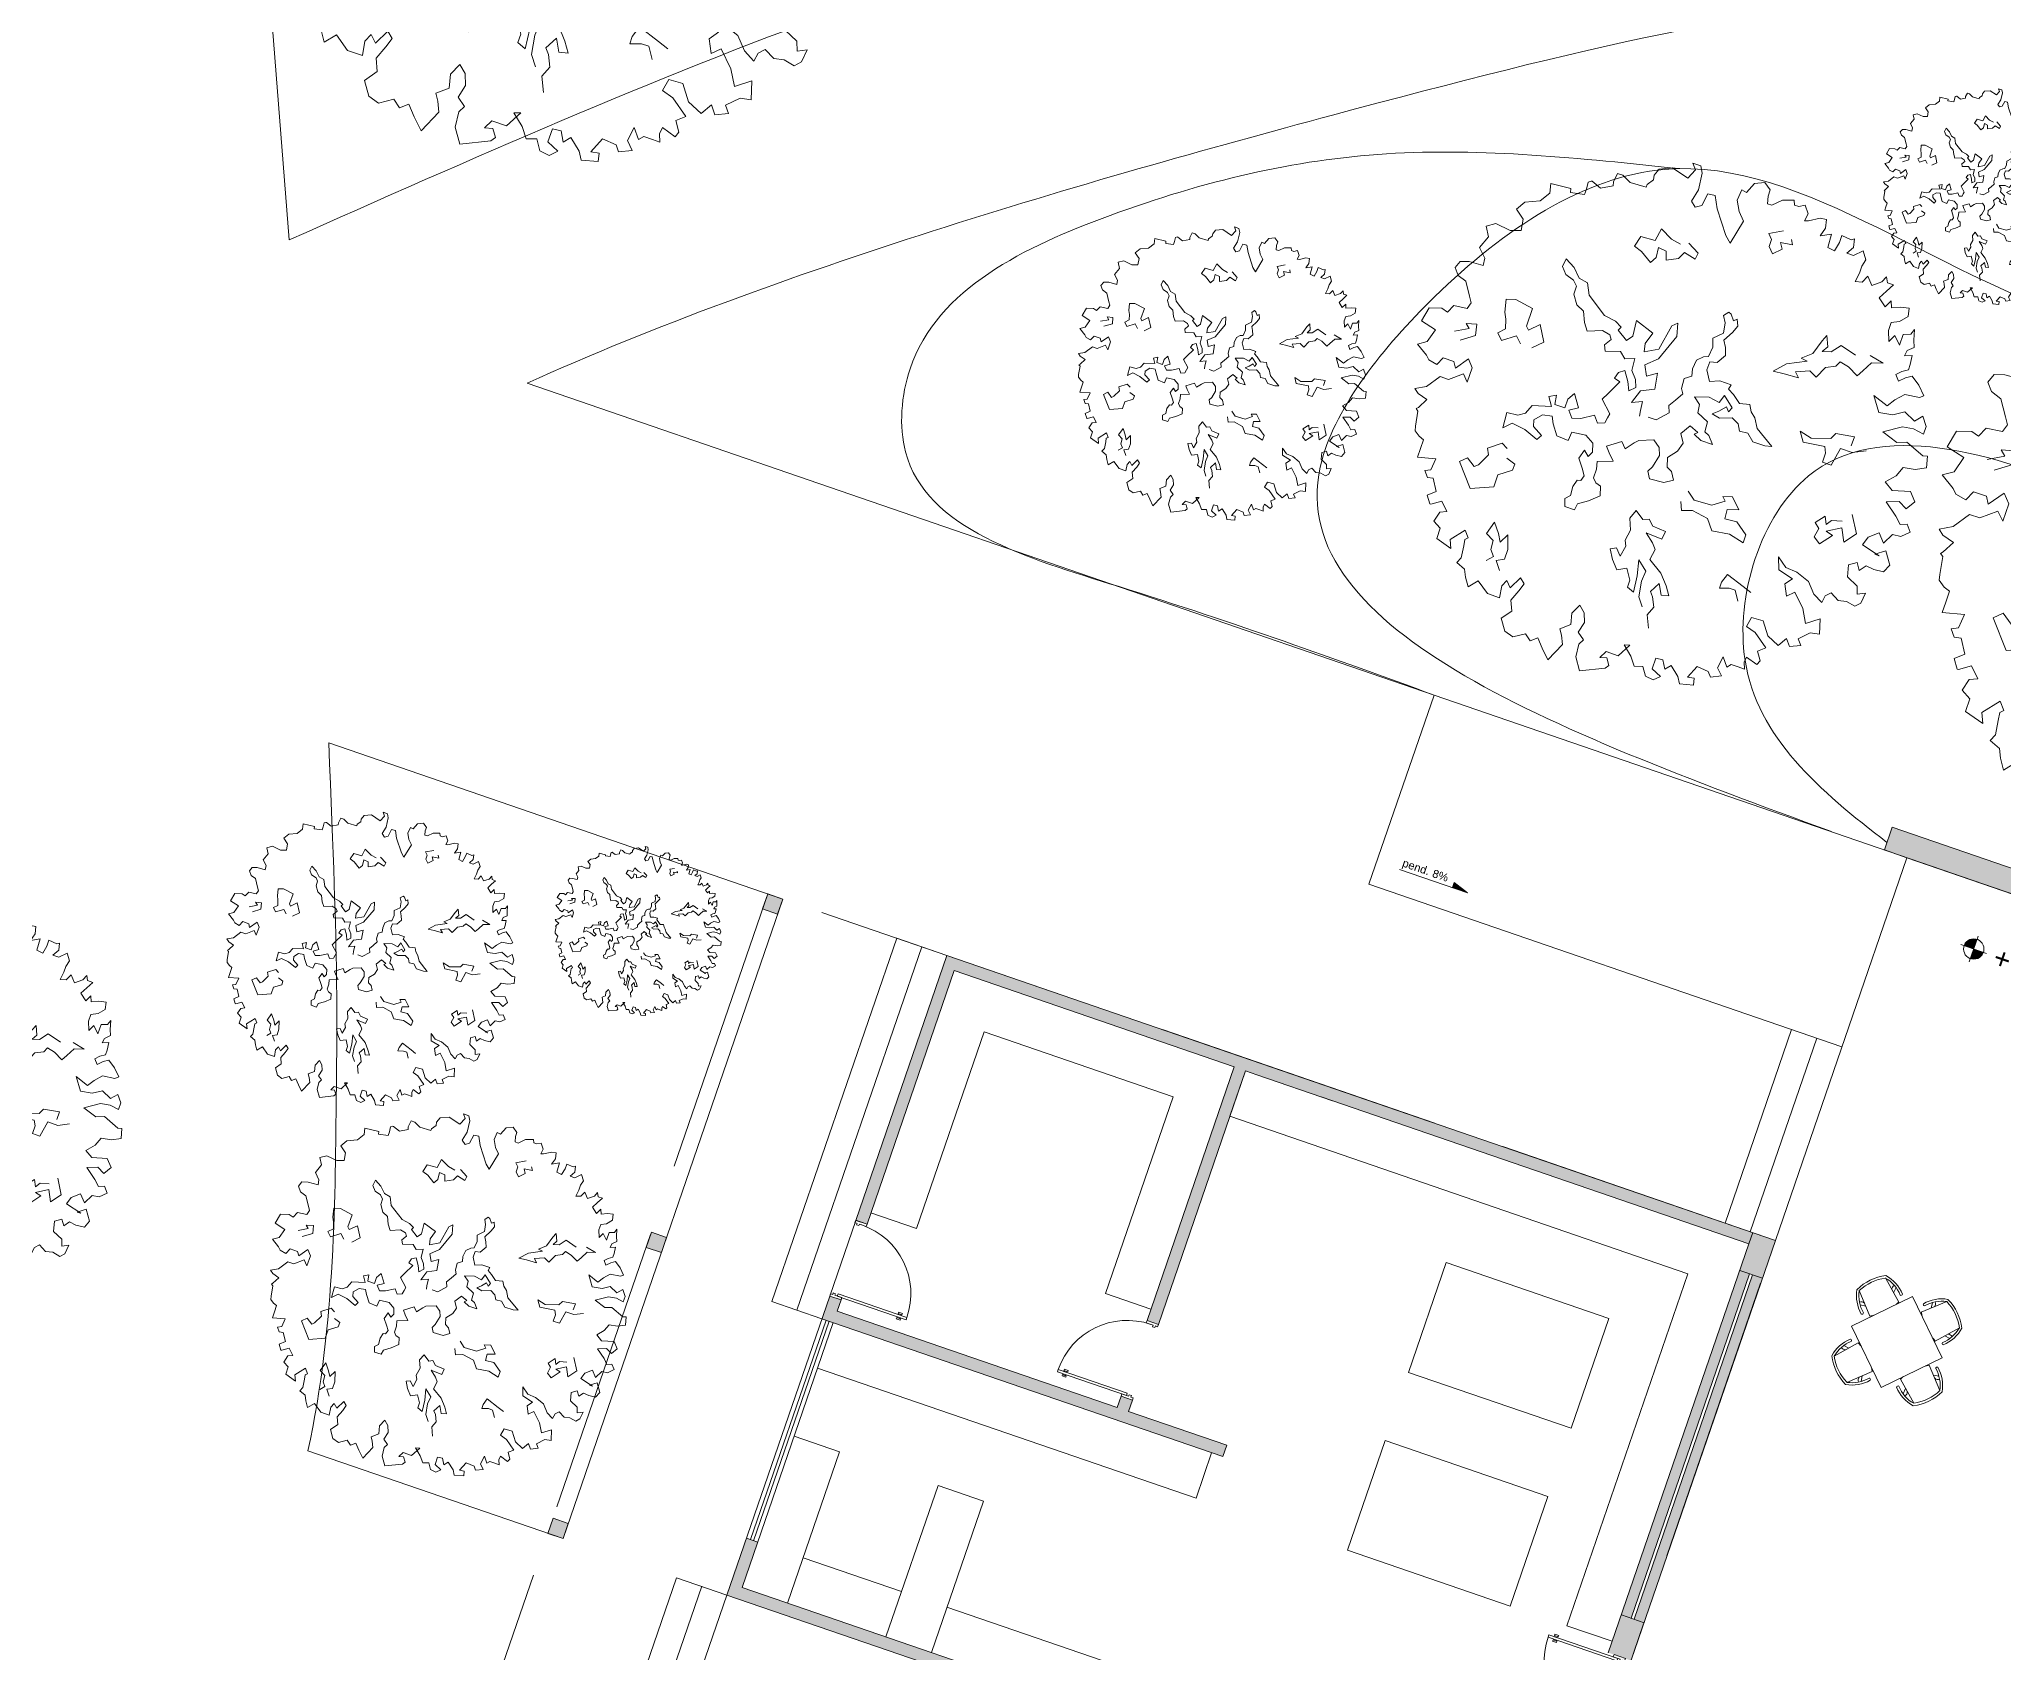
# Model space of a CAD drawing. Header units: metres. Extents: x -48 to 2360, y -1392 to 453.
# Drawn here: x 861.92 to 886.47, y -1262.26 to -1242.11 of the extents above; entities that cross this region are included whole.
import ezdxf
from ezdxf.enums import TextEntityAlignment as Align

# ---------------------------------------------------------------- set-up
doc = ezdxf.new("R2010")
doc.units = ezdxf.units.M
doc.linetypes.add('ACAD_ISO02W100', pattern=[15, 12, -3])
doc.layers.get('0').update_dxf_attribs({"color": 200})
for name, color, linetype, lineweight, transparency in [('BAÑOS', 201, 'Continuous', 5, 0.7), ('caminos', 213, 'Continuous', 9, 0.5), ('JARDINERAS', 93, 'Continuous', 5, 0.4), ('PyV', 4, 'Continuous', 5, 0.3), ('SUELO', 231, 'Continuous', 5, 0.2)]:
    doc.layers.add(name, color=color, linetype=linetype, lineweight=lineweight, transparency=transparency)
for name, color, linetype, lineweight in [('corte3', 215, 'Continuous', 5), ('ESTRUC', 9, 'Continuous', 18), ('MUROS', 31, 'Continuous', 9), ('proyecciones nuevas', 170, 'ACAD_ISO02W100', 13)]:
    doc.layers.add(name, color=color, linetype=linetype, lineweight=lineweight)
doc.layers.add('Vegetación-h', color=7, linetype='Continuous', lineweight=5, true_color=0x5f7f00, transparency=0.5)
doc.layers.get('ESTRUC').off()
doc.styles.get("Standard").update_dxf_attribs({"font": 'arial.ttf'})

# ---------------------------------------------------------------- blocks, each defined once
blk = doc.blocks.new('A$C47781D45')
at = {"layer": 'PyV', "ltscale": 0.05}
for points in [[(0, 0.15), (0, 0), (0, 0), (0.03, 0), (0.03, 0.03), (0.05, 0.03), (0.05, 0.06), (0.03, 0.06), (0.03, 0.15)], [(1, 0.15), (1, 0), (1, 0), (0.97, 0), (0.97, 0.03), (0.95, 0.03), (0.95, 0.06), (0.97, 0.06), (0.97, 0.15)]]:
    blk.add_lwpolyline(points, close=True, dxfattribs=at)
blk = doc.blocks.new('A$C0EB300D3')
at = {"layer": 'PyV', "ltscale": 0.05}
for points in [[(0.017, 0.05), (0, 0.05), (0, 0), (0.017, 0)], [(0.072, 0.05), (0.09, 0.05), (0.09, 0), (0.072, 0)]]:
    blk.add_lwpolyline(points, close=True, dxfattribs=at)
for points in [[(0.03, 0.04), (0.017, 0.04), (0.017, 0.01), (0.03, 0.01)], [(0.06, 0.04), (0.072, 0.04), (0.072, 0.01), (0.06, 0.01)]]:
    blk.add_lwpolyline(points, dxfattribs=at)
blk = doc.blocks.new('A$C2C4F1FC9')
at = {"layer": 'PyV', "ltscale": 0.05}
blk.add_lwpolyline([(0.03, 0), (0.06, 0), (0.06, 0.91), (0.03, 0.91)], close=True, dxfattribs=at)
blk.add_blockref('A$C0EB300D3', (0, 0.79), dxfattribs=at)
blk = doc.blocks.new('A$C0F255765')
at = {"layer": 'PyV', "ltscale": 0.05}
for name, p in [('A$C2C4F1FC9', (0, 0.09)), ('A$C47781D45', (0, 0))]:
    blk.add_blockref(name, p, dxfattribs=at)
blk = doc.blocks.new('A$C20987058')
at = {"layer": 'PyV', "ltscale": 0.05}
blk.add_arc((0.06, 0.09), 0.91, 0.0001, 89.9998, dxfattribs=at)
blk.add_blockref('A$C0F255765', (0, 0), dxfattribs=at)
blk = doc.blocks.new('pendiente')
at = {"ltscale": 0.5}
blk.add_hatch(color=256, dxfattribs=at).paths.add_polyline_path([(0, 0), (-0.2, 0.067), (-0.2, 0)])
for p, q in [((0, 0), (-0.9, 0)), ((-0.2, 0.067), (-0.2, 0)), ((0, 0), (-0.2, 0.067))]:
    blk.add_line(p, q, dxfattribs=at)
at = {"insert": (-0.887, 0.146), "char_height": 0.09, "width": 0.6233, "attachment_point": 1}
blk.add_mtext('{\\H1.111x;pend.}', dxfattribs=at)
blk.add_attdef('PORCENTAJE', (-0.491, 0.044), '', height=0.1)
blk = doc.blocks.new('S-Nivel Planta')
at = {"ltscale": 0.5}
h = blk.add_hatch(color=256, dxfattribs=at)
h.paths.add_polyline_path([(-0.06, 0), (0, 0), (0, 0.06, 0.414214)])
h.paths.add_polyline_path([(0, -0.06, 0.414214), (0.06, 0), (0, 0)])
for p, q in [((0.08, 0), (-0.08, 0)), ((0, 0.08), (0, -0.08))]:
    blk.add_line(p, q, dxfattribs=at)
blk.add_circle((0, 0), 0.06, dxfattribs=at)
blk.add_attdef('NIVEL_PLANTA', text='', height=0.12).set_placement((0.13, 0), align=Align.MIDDLE_LEFT)
blk = doc.blocks.new('SILLA')
for p, q in [((478.621, 333.309), (478.64, 333.653)), ((479.021, 333.309), (479.003, 333.653)), ((478.572, 333.487), (478.629, 333.443)), ((479.071, 333.487), (479.014, 333.443))]:
    blk.add_line(p, q)
for centre, radius, start, end in [((478.995, 333.41), 0.46, 144.3343, 183.9715), ((478.995, 333.41), 0.43, 145.6187, 183.9715), ((478.821, 333.087), 0.624, 71.3205, 108.6795), ((478.821, 333.087), 0.594, 72.2576, 107.7424), ((478.648, 333.41), 0.43, 356.0285, 34.3813), ((478.648, 333.41), 0.46, 356.0285, 35.6657), ((478.551, 333.388), 0.0174, 214.4526, 333.4904), ((478.578, 333.465), 0.0569, 21.4004, 88.2071), ((479.065, 333.465), 0.0569, 91.7929, 158.5996), ((479.092, 333.388), 0.0174, 206.5096, 325.5474), ((478.821, 333.949), 0.67, 252.6383, 256.821), ((478.821, 333.949), 0.67, 283.179, 287.3617)]:
    blk.add_arc(centre, radius, start, end)
blk = doc.blocks.new('arb29')
at = {"layer": 'Vegetación-h', "linetype": 'Continuous'}
for points in [[(0.195, 1.728), (0.227, 1.806), (0.293, 1.838), (0.346, 1.8), (0.346, 1.755), (0.359, 1.702), (0.392, 1.702), (0.45, 1.76), (0.528, 1.787), (0.541, 1.755), (0.573, 1.755), (0.613, 1.779), (0.652, 1.728), (0.645, 1.675), (0.671, 1.683), (0.743, 1.728), (0.788, 1.734), (0.801, 1.675), (0.783, 1.611), (0.854, 1.649), (0.86, 1.552), (0.913, 1.545), (0.926, 1.611), (0.926, 1.662), (0.998, 1.656), (1.017, 1.67), (1.03, 1.611), (0.998, 1.558), (1.049, 1.558), (1.102, 1.611), (1.141, 1.558), (1.128, 1.505), (1.128, 1.454), (1.121, 1.388), (1.168, 1.401), (1.192, 1.454), (1.24, 1.401), (1.298, 1.447), (1.317, 1.492), (1.336, 1.454), (1.381, 1.454), (1.349, 1.396), (1.317, 1.337), (1.376, 1.29), (1.402, 1.343), (1.421, 1.297), (1.48, 1.324), (1.538, 1.337), (1.551, 1.278), (1.506, 1.225), (1.453, 1.199), (1.453, 1.14), (1.48, 1.069), (1.506, 1.122), (1.559, 1.069), (1.559, 1.148), (1.61, 1.167), (1.623, 1.207), (1.644, 1.135), (1.663, 1.088), (1.623, 1.05), (1.617, 1.01), (1.668, 1.029), (1.676, 0.965), (1.676, 0.925), (1.636, 0.899), (1.604, 0.866), (1.636, 0.827), (1.676, 0.866), (1.716, 0.893), (1.78, 0.848), (1.838, 0.789), (1.812, 0.768), (1.708, 0.755), (1.655, 0.696), (1.617, 0.638), (1.506, 0.677), (1.578, 0.574), (1.676, 0.592), (1.748, 0.638), (1.833, 0.6), (1.878, 0.651), (1.923, 0.592), (1.923, 0.534), (1.846, 0.547), (1.767, 0.534), (1.65, 0.456), (1.767, 0.417), (1.833, 0.443), (1.969, 0.39), (2.001, 0.398), (2.022, 0.318), (1.95, 0.281), (1.865, 0.267), (1.838, 0.196), (1.78, 0.129), (1.846, 0.09), (1.969, 0.124), (2.022, 0.065), (1.982, -0.001), (1.918, 0.031), (1.833, -0.001)], [(1.833, -0.001), (1.929, -0.073), (1.976, -0.118), (2.022, -0.099), (2.061, -0.145), (2.008, -0.196), (1.95, -0.203), (1.91, -0.281), (1.857, -0.222), (1.793, -0.275), (1.774, -0.339), (1.91, -0.373), (1.878, -0.373), (1.942, -0.326), (2.001, -0.411), (1.976, -0.47), (1.905, -0.477), (1.846, -0.47), (1.812, -0.517), (1.78, -0.47), (1.727, -0.504), (1.748, -0.587), (1.833, -0.626), (1.852, -0.679), (1.905, -0.653), (1.897, -0.73), (1.865, -0.764), (1.799, -0.751), (1.74, -0.764), (1.676, -0.73), (1.644, -0.764), (1.636, -0.815), (1.565, -0.778), (1.5, -0.706), (1.402, -0.672), (1.317, -0.666), (1.245, -0.613), (1.277, -0.698), (1.389, -0.725), (1.349, -0.778), (1.389, -0.855), (1.434, -0.81), (1.525, -0.9), (1.578, -0.991), (1.663, -0.927), (1.695, -1.031), (1.631, -1.044), (1.565, -1.11), (1.597, -1.148), (1.525, -1.182), (1.487, -1.135), (1.447, -1.201), (1.357, -1.161), (1.291, -1.071), (1.206, -1.076), (1.192, -1.148), (1.264, -1.169), (1.37, -1.246), (1.323, -1.286), (1.362, -1.345), (1.349, -1.377), (1.264, -1.35), (1.259, -1.39), (1.277, -1.435), (1.232, -1.435), (1.179, -1.435), (1.155, -1.462), (1.109, -1.403), (1.096, -1.488), (1.141, -1.533), (1.07, -1.566), (1.043, -1.533), (0.958, -1.526), (0.919, -1.619), (0.966, -1.611), (0.977, -1.658), (0.881, -1.683), (0.854, -1.637), (0.783, -1.579), (0.75, -1.619), (0.716, -1.56), (0.665, -1.566), (0.665, -1.645), (0.737, -1.677), (0.698, -1.717), (0.639, -1.709), (0.599, -1.651), (0.541, -1.67), (0.495, -1.611), (0.424, -1.552), (0.463, -1.539), (0.41, -1.637), (0.32, -1.637), (0.293, -1.69), (0.339, -1.677), (0.371, -1.722), (0.352, -1.749), (0.189, -1.826), (0.131, -1.741), (0.123, -1.651), (0.144, -1.611), (0.091, -1.573), (0.11, -1.494), (0.085, -1.43), (0.038, -1.39), (0.006, -1.462), (0.025, -1.539), (-0.039, -1.592), (-0.013, -1.632), (0.014, -1.69), (-0.047, -1.826), (-0.111, -1.762), (-0.164, -1.704), (-0.209, -1.741), (-0.255, -1.704), (-0.332, -1.755), (-0.398, -1.736), (-0.451, -1.658), (-0.398, -1.586), (-0.43, -1.515), (-0.398, -1.435), (-0.379, -1.377), (-0.417, -1.345), (-0.462, -1.435), (-0.502, -1.396), (-0.523, -1.443), (-0.51, -1.526), (-0.6, -1.526), (-0.691, -1.462), (-0.744, -1.526), (-0.783, -1.467), (-0.808, -1.416), (-0.874, -1.39), (-0.855, -1.35), (-0.867, -1.265), (-0.874, -1.22), (-0.855, -1.201), (-0.893, -1.156), (-0.972, -1.254), (-0.946, -1.312), (-1.063, -1.278), (-1.063, -1.201), (-1.122, -1.169), (-1.103, -1.097), (-1.057, -1.076), (-1.116, -1.018), (-1.18, -1.063), (-1.188, -1.063), (-1.225, -1.012), (-1.174, -0.967), (-1.225, -0.887), (-1.265, -0.895), (-1.297, -0.855), (-1.259, -0.836), (-1.252, -0.751), (-1.377, -0.783), (-1.377, -0.719), (-1.377, -0.653), (-1.414, -0.64), (-1.454, -0.613), (-1.462, -0.581), (-1.48, -0.477), (-1.499, -0.464), (-1.486, -0.451), (-1.448, -0.379), (-1.52, -0.36), (-1.552, -0.334), (-1.48, -0.294), (-1.414, -0.196), (-1.35, -0.196), (-1.265, -0.124), (-1.22, -0.171), (-1.22, -0.065), (-1.265, -0.014), (-1.331, -0.105), (-1.356, -0.065), (-1.435, -0.065), (-1.462, -0.124), (-1.526, -0.112), (-1.552, -0.086), (-1.637, -0.033), (-1.579, 0.007), (-1.552, 0.103), (-1.664, 0.129), (-1.643, 0.233), (-1.558, 0.26), (-1.513, 0.247), (-1.486, 0.305), (-1.39, 0.318), (-1.377, 0.364), (-1.403, 0.403), (-1.462, 0.494), (-1.526, 0.515), (-1.565, 0.56), (-1.545, 0.613), (-1.486, 0.632), (-1.382, 0.638), (-1.39, 0.691), (-1.448, 0.749), (-1.414, 0.84), (-1.454, 0.906), (-1.395, 0.946), (-1.284, 0.933), (-1.212, 0.957), (-1.225, 1.037), (-1.292, 1.088), (-1.252, 1.154), (-1.154, 1.199), (-1.108, 1.271), (-1.122, 1.337), (-0.978, 1.35), (-0.972, 1.324), (-0.874, 1.343), (-0.874, 1.382), (-0.88, 1.433), (-0.861, 1.447), (-0.855, 1.447), (-0.783, 1.422), (-0.704, 1.467), (-0.712, 1.492), (-0.704, 1.558), (-0.664, 1.558), (-0.6, 1.526), (-0.483, 1.532), (-0.483, 1.552), (-0.451, 1.598), (-0.457, 1.63), (-0.438, 1.683), (-0.353, 1.721), (-0.228, 1.688), (-0.196, 1.76), (-0.228, 1.8), (-0.17, 1.8), (-0.143, 1.755), (-0.13, 1.636), (-0.151, 1.545), (-0.111, 1.513), (-0.071, 1.539), (-0.058, 1.63), (-0.007, 1.636), (0.038, 1.552), (0.157, 1.396), (0.203, 1.356), (0.24, 1.532), (0.189, 1.585), (0.15, 1.656), (0.157, 1.734), (0.195, 1.728)], [(0.528, 1.559), (0.437, 1.507), (0.469, 1.475), (0.469, 1.422), (0.508, 1.382), (0.561, 1.435), (0.535, 1.475), (0.619, 1.487), (0.6, 1.52)], [(-0.124, 1.233), (-0.195, 1.246), (-0.286, 1.291), (-0.3, 1.2), (-0.404, 1.194), (-0.424, 1.115), (-0.365, 1.096), (-0.281, 1.044), (-0.254, 1.089), (-0.261, 1.161), (-0.202, 1.155), (-0.182, 1.096), (-0.104, 1.135), (-0.078, 1.187), (0.007, 1.167), (0.013, 1.214), (-0.072, 1.259)], [(1.291, 0.901), (1.174, 0.933), (1.122, 0.867), (1.063, 0.848), (1.089, 0.894), (1.057, 0.965), (1.037, 0.919), (1.004, 0.815), (0.939, 0.756), (0.985, 0.75), (0.855, 0.685), (0.782, 0.606), (0.861, 0.613), (0.966, 0.62), (0.932, 0.652), (1.024, 0.692), (1.082, 0.665), (1.122, 0.75), (1.187, 0.783), (1.206, 0.822), (1.272, 0.808), (1.35, 0.769), (1.376, 0.815), (1.415, 0.887), (1.494, 0.913), (1.39, 0.933)], [(0.059, 0.013), (0.118, 0.013), (0.189, 0.091), (0.17, 0.137), (0.202, 0.189), (0.235, 0.248), (0.215, 0.28), (0.209, 0.352), (0.254, 0.384), (0.241, 0.436), (0.248, 0.502), (0.287, 0.541), (0.32, 0.554), (0.326, 0.626), (0.306, 0.685), (0.365, 0.744), (0.352, 0.815), (0.326, 0.861), (0.352, 0.894), (0.372, 0.887), (0.404, 0.848), (0.424, 0.867), (0.444, 0.822), (0.424, 0.769), (0.385, 0.697), (0.411, 0.652), (0.431, 0.6), (0.392, 0.535), (0.34, 0.522), (0.34, 0.463), (0.385, 0.391), (0.451, 0.418), (0.535, 0.418), (0.528, 0.384), (0.574, 0.359), (0.633, 0.313), (0.705, 0.332), (0.73, 0.286), (0.769, 0.254), (0.809, 0.189), (0.946, 0.104), (0.9, 0.091), (0.809, 0.091), (0.757, 0.137), (0.698, 0.13), (0.672, 0.175), (0.619, 0.202), (0.535, 0.17), (0.476, 0.182), (0.515, 0.215), (0.555, 0.261), (0.58, 0.234), (0.594, 0.268), (0.515, 0.332), (0.496, 0.274), (0.417, 0.286), (0.32, 0.254), (0.372, 0.215), (0.378, 0.157), (0.463, 0.118), (0.469, 0.046), (0.503, 0.032), (0.548, -0.02), (0.463, -0.02), (0.404, 0.007), (0.424, 0.026), (0.359, 0.052), (0.313, -0.02), (0.352, -0.079), (0.333, -0.144), (0.281, -0.209), (0.3, -0.274), (0.34, -0.294), (0.372, -0.346), (0.313, -0.385), (0.209, -0.392), (0.183, -0.346), (0.202, -0.306), (0.222, -0.215), (0.202, -0.163), (0.15, -0.124), (0.052, -0.163), (0.027, -0.19), (-0.02, -0.249), (-0.059, -0.209), (-0.15, -0.274), (-0.118, -0.313), (-0.072, -0.359), (-0.176, -0.399), (-0.163, -0.451), (-0.163, -0.515), (-0.137, -0.542), (-0.098, -0.555), (-0.078, -0.62), (-0.143, -0.678), (-0.209, -0.724), (-0.215, -0.771), (-0.286, -0.771), (-0.306, -0.718), (-0.274, -0.685), (-0.281, -0.62), (-0.267, -0.567), (-0.241, -0.562), (-0.229, -0.522), (-0.261, -0.476), (-0.306, -0.418), (-0.286, -0.353), (-0.248, -0.385), (-0.229, -0.346), (-0.248, -0.288), (-0.313, -0.249), (-0.411, -0.261), (-0.417, -0.326), (-0.502, -0.32), (-0.554, -0.249), (-0.58, -0.202), (-0.646, -0.215), (-0.691, -0.268), (-0.678, -0.313), (-0.606, -0.353), (-0.626, -0.392), (-0.73, -0.353), (-0.828, -0.34), (-0.88, -0.392), (-0.887, -0.281), (-0.808, -0.274), (-0.763, -0.242), (-0.737, -0.177), (-0.606, -0.138), (-0.646, -0.079), (-0.599, -0.052), (-0.587, -0.118), (-0.515, -0.118), (-0.515, -0.052), (-0.483, 0), (-0.424, -0.085), (-0.483, -0.124), (-0.443, -0.17), (-0.385, -0.15), (-0.3, -0.098), (-0.261, -0.144), (-0.215, -0.124), (-0.209, -0.085), (-0.202, -0.052), (-0.286, 0.026), (-0.261, 0.078), (-0.209, 0.182), (-0.254, 0.195), (-0.241, 0.241), (-0.202, 0.268), (-0.156, 0.202), (-0.13, 0.143), (-0.091, 0.182), (-0.111, 0.234), (-0.156, 0.286), (-0.163, 0.372), (-0.229, 0.345), (-0.274, 0.384), (-0.378, 0.352), (-0.397, 0.391), (-0.365, 0.443), (-0.385, 0.47), (-0.443, 0.483), (-0.542, 0.443), (-0.58, 0.495), (-0.613, 0.567), (-0.672, 0.593), (-0.717, 0.658), (-0.717, 0.717), (-0.75, 0.75), (-0.815, 0.769), (-0.855, 0.815), (-0.848, 0.874), (-0.776, 0.835), (-0.717, 0.776), (-0.652, 0.763), (-0.613, 0.685), (-0.463, 0.587), (-0.378, 0.574), (-0.326, 0.547), (-0.339, 0.522), (-0.261, 0.47), (-0.229, 0.515), (-0.241, 0.626), (-0.104, 0.581), (-0.13, 0.495), (-0.118, 0.436), (-0.026, 0.489), (0.007, 0.672), (0.039, 0.704), (0.065, 0.613), (-0.007, 0.424), (-0.084, 0.352), (-0.046, 0.28), (0.02, 0.326), (0.039, 0.215), (-0.052, 0.17), (-0.084, 0.071), (-0.013, 0.104), (-0.007, 0.039), (0, 0)], [(-0.87, 0.204), (-0.804, 0.27), (-0.87, 0.379), (-0.935, 0.314), (-0.956, 0.336), (-0.956, 0.467), (-1.089, 0.488), (-1.154, 0.467), (-1.132, 0.379), (-1.11, 0.336), (-1.089, 0.27), (-1.132, 0.226), (-1.089, 0.183), (-1.001, 0.248), (-0.956, 0.204)], [(1.472, 0.291), (1.472, 0.357), (1.341, 0.336), (1.319, 0.291), (1.188, 0.248), (1.1, 0.27), (1.144, 0.204), (1.297, 0.226), (1.319, 0.183), (1.319, 0.117), (1.384, 0.117), (1.407, 0.248), (1.494, 0.248), (1.582, 0.291)], [(-1.422, 0.137), (-1.331, 0.189), (-1.363, 0.215), (-1.291, 0.234), (-1.272, 0.157), (-1.363, 0.091)], [(1.585, -0.229), (1.513, -0.249), (1.487, -0.288), (1.461, -0.235), (1.408, -0.301), (1.447, -0.333), (1.435, -0.399), (1.487, -0.431), (1.553, -0.346), (1.501, -0.333), (1.598, -0.274), (1.644, -0.365), (1.709, -0.281), (1.637, -0.163)], [(0.496, -0.385), (0.555, -0.431), (0.685, -0.424), (0.764, -0.365), (0.737, -0.34), (0.802, -0.32), (0.874, -0.392), (0.796, -0.418), (0.802, -0.483), (0.887, -0.476), (0.978, -0.542), (0.978, -0.601), (0.868, -0.574), (0.744, -0.594), (0.685, -0.522), (0.567, -0.503), (0.496, -0.529), (0.469, -0.47)], [(-0.804, -0.519), (-0.848, -0.496), (-0.935, -0.562), (-0.913, -0.605), (-0.956, -0.693), (-0.979, -0.715), (-1.044, -0.671), (-1.089, -0.715), (-0.956, -0.869), (-0.804, -0.803), (-0.804, -0.715), (-0.717, -0.65), (-0.717, -0.605), (-0.782, -0.584)], [(0.548, -1.384), (0.508, -1.298), (0.535, -1.234), (0.503, -1.168), (0.476, -1.136), (0.515, -1.064), (0.555, -1.136), (0.607, -1.123), (0.567, -1.064), (0.503, -0.992), (0.398, -0.927), (0.411, -0.848), (0.378, -0.809), (0.313, -0.757), (0.431, -0.764), (0.437, -0.705), (0.34, -0.698), (0.3, -0.66), (0.261, -0.678), (0.195, -0.633), (0.17, -0.698), (0.202, -0.776), (0.189, -0.855), (0.209, -0.894), (0.195, -0.973), (0.15, -0.927), (0.111, -0.946), (0.15, -1.012), (0.202, -1.07), (0.267, -1.037), (0.313, -1.109), (0.313, -1.161), (0.365, -1.181), (0.352, -1.064), (0.326, -0.953), (0.398, -1.012), (0.392, -1.089), (0.411, -1.2), (0.456, -1.259)], [(1.144, -0.912), (1.078, -0.89), (0.947, -0.846), (0.926, -0.912), (0.926, -0.956), (0.991, -0.934), (1.034, -0.934), (1.078, -1)], [(-0.685, -1.311), (-0.646, -1.266), (-0.678, -1.227), (-0.685, -1.161), (-0.744, -1.129), (-0.717, -1.037), (-0.665, -1.103), (-0.633, -1.155), (-0.599, -1.089), (-0.567, -1.188), (-0.567, -1.259), (-0.619, -1.286), (-0.574, -1.345)]]:
    blk.add_lwpolyline(points, dxfattribs=at)

msp = doc.modelspace()

# ---------------------------------------------------------------- hatches: boundary and pattern name
at = {"layer": 'MUROS', "ltscale": 7, "transparency": 33554687}
h = msp.add_hatch(color=256, dxfattribs=at)
h.dxf.hatch_style = 1
h.paths.add_polyline_path([(885.078, -1251.951), (884.981, -1252.235), (885.263, -1252.332), (898.818, -1256.993), (898.916, -1256.709)])
h.paths.add_polyline_path([(888.787, -1242.085), (888.689, -1242.369), (902.244, -1247.03), (902.342, -1246.746)])
h.paths.add_polyline_path([(890.661, -1237.248), (890.472, -1237.183), (890.407, -1237.373), (890.596, -1237.438)])
h.paths.add_polyline_path([(877.857, -1232.991), (877.833, -1232.692), (867.297, -1233.52), (867.321, -1233.819)])
h.paths.add_polyline_path([(855.946, -1225.153), (854.563, -1224.678), (848.814, -1222.701), (848.706, -1223.016), (854.455, -1224.993), (855.975, -1225.515)])
h.paths.add_polyline_path([(861.149, -1235.842), (860.85, -1235.866), (860.882, -1236.265), (861.181, -1236.241)])
h.paths.add_polyline_path([(863.403, -1235.665), (863.104, -1235.689), (863.136, -1236.087), (863.435, -1236.064)])
h.paths.add_polyline_path([(867.472, -1235.747), (866.965, -1229.295), (856.636, -1230.106), (856.66, -1230.405), (862.652, -1229.934), (862.754, -1231.225), (863.053, -1231.202), (862.951, -1229.911), (866.69, -1229.617), (867.15, -1235.471), (863.411, -1235.765), (863.435, -1236.064)])
h.paths.add_polyline_path([(860.858, -1235.965), (857.12, -1236.259), (857.143, -1236.558), (860.882, -1236.265)])
h.paths.add_polyline_path([(857.12, -1236.259), (856.821, -1236.283), (856.844, -1236.582), (857.143, -1236.558)])
h.paths.add_polyline_path([(856.66, -1230.405), (856.361, -1230.429), (856.821, -1236.283), (857.12, -1236.259)])
h.paths.add_polyline_path([(856.636, -1230.106), (856.337, -1230.13), (856.361, -1230.429), (856.66, -1230.405)])
h.paths.add_polyline_path([(860.697, -1230.088), (860.398, -1230.112), (860.5, -1231.402), (860.799, -1231.379), (860.798, -1231.373)], flags=17)
h.paths.add_polyline_path([(860.822, -1231.678), (860.523, -1231.701), (860.601, -1232.687), (860.9, -1232.664)], flags=17)
h.paths.add_polyline_path([(863.076, -1231.501), (862.777, -1231.524), (862.855, -1232.51), (863.154, -1232.487)], flags=17)
h.paths.add_polyline_path([(863.177, -1232.786), (862.878, -1232.809), (862.956, -1233.801), (863.255, -1233.777)], flags=17)
h.paths.add_polyline_path([(860.923, -1232.963), (860.624, -1232.986), (860.702, -1233.978), (861.001, -1233.955)], flags=17)
h = msp.add_hatch(color=256, dxfattribs=at)
h.dxf.hatch_style = 1
h.paths.add_polyline_path([(910.52, -1244.077), (910.412, -1244.392), (912.256, -1245.026), (912.343, -1244.772), (912.721, -1244.902), (912.634, -1245.156), (920.39, -1247.823), (920.477, -1247.569), (920.856, -1247.699), (920.768, -1247.953), (926.299, -1249.855), (926.407, -1249.54)])
h.paths.add_polyline_path([(910.52, -1244.077), (910.331, -1244.012), (910.223, -1244.327), (910.412, -1244.392)])
h.paths.add_polyline_path([(912.721, -1244.902), (912.343, -1244.772), (912.256, -1245.026), (912.634, -1245.156)], flags=17)
h.paths.add_polyline_path([(912.256, -1245.026), (912.213, -1245.151), (912.591, -1245.281), (912.634, -1245.156)], flags=17)
h.paths.add_polyline_path([(920.822, -1247.798), (920.443, -1247.67), (920.39, -1247.823), (920.768, -1247.953)], flags=17)
h.paths.add_polyline_path([(920.768, -1247.953), (920.39, -1247.823), (920.347, -1247.948), (920.726, -1248.078)], flags=17)
h.paths.add_polyline_path([(920.856, -1247.699), (920.477, -1247.569), (920.443, -1247.67), (920.822, -1247.798)], flags=17)
h.paths.add_polyline_path([(929.025, -1250.544), (928.646, -1250.414), (928.516, -1250.792), (928.895, -1250.922)])
h.paths.add_polyline_path([(908.802, -1249.073), (908.613, -1249.008), (908.548, -1249.197), (908.737, -1249.262)])
h.paths.add_polyline_path([(910.247, -1252.099), (909.869, -1251.969), (909.739, -1252.347), (910.117, -1252.477)])
h.paths.add_polyline_path([(918.381, -1254.896), (918.003, -1254.766), (917.873, -1255.144), (918.251, -1255.274)])
h.paths.add_polyline_path([(926.191, -1257.617), (926.061, -1257.995), (926.439, -1258.125), (926.569, -1257.747)])
h.paths.add_polyline_path([(907.75, -1259.359), (907.372, -1259.229), (907.242, -1259.607), (907.62, -1259.738)])
h.paths.add_polyline_path([(907.62, -1259.738), (907.242, -1259.607), (907.112, -1259.986), (907.49, -1260.116)])
h.paths.add_polyline_path([(905.503, -1258.975), (905.22, -1258.877), (905.122, -1259.161), (904.292, -1261.576), (904.576, -1261.673)])
h.paths.add_polyline_path([(915.885, -1262.156), (915.507, -1262.026), (915.376, -1262.404), (915.755, -1262.534)])
h.paths.add_polyline_path([(915.755, -1262.534), (915.376, -1262.404), (915.246, -1262.783), (915.625, -1262.913)])
h.paths.add_polyline_path([(924.017, -1264.953), (923.639, -1264.823), (923.509, -1265.201), (923.887, -1265.331)])
h.paths.add_polyline_path([(923.887, -1265.331), (923.509, -1265.201), (923.379, -1265.579), (923.757, -1265.709)])
h.paths.add_polyline_path([(932.02, -1268.127), (931.642, -1267.997), (931.512, -1268.375), (931.89, -1268.506)])
h.paths.add_polyline_path([(939.219, -1268.271), (938.923, -1268.223), (936.723, -1281.869), (936.718, -1281.901, -0.013574), (937.024, -1281.889)])
h.paths.add_polyline_path([(936.833, -1258.882), (936.549, -1258.784), (933.917, -1266.437), (934.201, -1266.535)])
h.paths.add_polyline_path([(902.461, -1267.822), (902.178, -1267.724), (900.877, -1271.507), (901.161, -1271.605)])
h.paths.add_polyline_path([(905.251, -1266.627), (904.873, -1266.497), (904.743, -1266.875), (905.121, -1267.006)])
h.paths.add_polyline_path([(913.386, -1269.424), (913.007, -1269.294), (912.877, -1269.672), (913.256, -1269.803)])
h.paths.add_polyline_path([(902.829, -1273.671), (902.451, -1273.541), (902.321, -1273.919), (902.699, -1274.049)])
h.paths.add_polyline_path([(910.964, -1276.468), (910.585, -1276.338), (910.455, -1276.716), (910.834, -1276.846)])
h.paths.add_polyline_path([(900.326, -1280.953), (899.947, -1280.823), (899.817, -1281.201), (900.196, -1281.331)])
h.paths.add_polyline_path([(908.46, -1283.75), (908.082, -1283.62), (907.952, -1283.998), (908.33, -1284.128)])
h.paths.add_polyline_path([(916.593, -1286.546), (916.214, -1286.416), (916.084, -1286.794), (916.463, -1286.924)])
h.paths.add_polyline_path([(919.096, -1279.264), (918.718, -1279.134), (918.588, -1279.513), (918.966, -1279.643)])
h.paths.add_polyline_path([(927.229, -1282.061), (926.851, -1281.931), (926.721, -1282.309), (927.099, -1282.439)])
h.paths.add_polyline_path([(924.725, -1289.342), (924.347, -1289.212), (924.217, -1289.591), (924.595, -1289.721)])
h.paths.add_polyline_path([(929.651, -1275.017), (929.273, -1274.887), (929.143, -1275.265), (929.521, -1275.395)])
h.paths.add_polyline_path([(921.518, -1272.221), (921.14, -1272.091), (921.01, -1272.469), (921.388, -1272.599)])
h.paths.add_polyline_path([(888.308, -1276.385), (888.21, -1276.669), (890.385, -1277.417), (890.483, -1277.133)])
h.paths.add_polyline_path([(878.384, -1272.338), (878.313, -1272.314), (878.313, -1272.314), (878.23, -1272.285), (877.944, -1273.139), (878.092, -1273.19)])
h.paths.add_polyline_path([(878.23, -1272.285), (878.172, -1272.265), (878.101, -1272.241), (877.857, -1272.95), (877.808, -1273.092), (877.944, -1273.139)])
h.paths.add_polyline_path([(874.689, -1271.861), (874.64, -1272.003), (877.808, -1273.092), (877.857, -1272.95)])
h.paths.add_polyline_path([(878.758, -1271.251), (878.595, -1271.195), (878.547, -1271.337), (878.709, -1271.393)])
h.paths.add_polyline_path([(878.595, -1271.195), (878.475, -1271.153), (878.426, -1271.295), (878.547, -1271.337)])
h.paths.add_polyline_path([(879.74, -1267.769), (879.649, -1267.738), (879.648, -1267.74), (878.475, -1271.153), (878.595, -1271.195)])
h.paths.add_polyline_path([(879.933, -1267.836), (879.81, -1267.793), (878.635, -1271.209), (878.758, -1271.251)])
h.paths.add_polyline_path([(879.981, -1267.695), (879.787, -1267.629), (879.74, -1267.769), (879.933, -1267.836)])
h.paths.add_polyline_path([(879.787, -1267.629), (879.697, -1267.598), (879.649, -1267.738), (879.74, -1267.769)])
h.paths.add_polyline_path([(881.164, -1264.253), (881.094, -1264.229), (881.094, -1264.229), (880.952, -1264.18), (880.941, -1264.176), (880.656, -1265.03), (880.872, -1265.104)])
h.paths.add_polyline_path([(880.941, -1264.176), (880.881, -1264.156), (880.637, -1264.865), (880.588, -1265.007), (880.656, -1265.03)])
h.paths.add_polyline_path([(881.977, -1261.889), (881.734, -1261.805), (881.576, -1262.28), (881.815, -1262.362)])
h.paths.add_polyline_path([(881.734, -1261.805), (881.694, -1261.791), (881.58, -1262.122), (881.531, -1262.264), (881.576, -1262.28)])
h = msp.add_hatch(color=256, dxfattribs=at)
h.dxf.hatch_style = 1
h.paths.add_polyline_path([(883.619, -1257.113), (883.336, -1257.016), (883.287, -1257.158), (883.173, -1257.489), (883.457, -1257.586)])
h.paths.add_polyline_path([(883.296, -1257.531), (883.173, -1257.489), (881.694, -1261.791), (881.817, -1261.834)])
h.paths.add_polyline_path([(883.457, -1257.586), (883.334, -1257.544), (881.854, -1261.847), (881.977, -1261.889)])
h.paths.add_polyline_path([(877.611, -1263.824), (877.469, -1263.775), (877.42, -1263.917), (880.588, -1265.007), (880.637, -1264.865)])
h.paths.add_polyline_path([(871.216, -1252.849), (871.027, -1252.784), (870.962, -1252.973), (871.151, -1253.038)])
h.paths.add_polyline_path([(869.763, -1257.076), (869.574, -1257.011), (869.509, -1257.2), (869.698, -1257.265)])
h.paths.add_polyline_path([(868.534, -1260.65), (868.344, -1260.585), (868.279, -1260.774), (868.469, -1260.839)])
h.paths.add_polyline_path([(867.558, -1263.487), (867.369, -1263.422), (867.304, -1263.611), (867.493, -1263.676)])
h.paths.add_polyline_path([(866.875, -1265.473), (866.686, -1265.408), (866.621, -1265.597), (866.81, -1265.662)])
h.paths.add_polyline_path([(865.538, -1269.363), (865.349, -1269.298), (865.283, -1269.487), (865.473, -1269.552)])
h = msp.add_hatch(color=256, dxfattribs=at)
h.dxf.hatch_style = 1
h.paths.add_polyline_path([(873.264, -1253.553), (872.126, -1256.863), (872.268, -1256.911), (873.358, -1253.743), (876.856, -1254.947), (875.767, -1258.114), (875.909, -1258.163), (876.998, -1254.995), (877.14, -1255.044), (878.086, -1255.369), (883.287, -1257.158), (883.336, -1257.016)])
h = msp.add_hatch(color=256, dxfattribs=at)
h.dxf.hatch_style = 1
h.paths.add_polyline_path([(875.584, -1266.183), (875.535, -1266.325), (879.648, -1267.74), (879.697, -1267.598)])
h.paths.add_polyline_path([(870.707, -1261.451), (870.903, -1260.883), (870.761, -1260.834), (870.517, -1261.544), (875.529, -1263.267), (875.578, -1263.125)])
h.paths.add_polyline_path([(875.535, -1259.251), (875.584, -1259.109), (875.442, -1259.06), (875.393, -1259.202), (871.894, -1257.999), (871.943, -1257.857), (871.801, -1257.808), (871.704, -1258.092), (876.716, -1259.815), (876.764, -1259.673)])

# ---------------------------------------------------------------- linework, layer by layer
at = {"layer": 'BAÑOS', "ltscale": 7, "transparency": 33554508}
for points in [[(876.094, -1255.319), (873.73, -1254.506), (872.884, -1256.965), (872.317, -1256.77)], [(876.998, -1254.995), (876.803, -1255.563), (882.524, -1257.53)], [(875.816, -1257.973), (875.249, -1257.778), (876.094, -1255.319)], [(879.034, -1258.762), (879.506, -1257.391), (881.539, -1258.09)], [(881.58, -1262.122), (881.012, -1261.927), (882.524, -1257.53)], [(881.067, -1259.461), (881.539, -1258.09)], [(876.574, -1259.767), (876.379, -1260.334), (871.65, -1258.708)], [(879.034, -1258.762), (881.067, -1259.461)], [(871.358, -1259.559), (871.925, -1259.754), (871.275, -1261.646)], [(878.27, -1260.984), (878.742, -1259.613), (880.775, -1260.312)], [(873.155, -1260.177), (872.504, -1262.068)], [(873.155, -1260.177), (873.722, -1260.372), (873.072, -1262.263)], [(880.303, -1261.683), (880.775, -1260.312)], [(878.27, -1260.984), (880.303, -1261.683)], [(872.699, -1261.501), (871.47, -1261.078)], [(875.436, -1263.076), (875.631, -1262.509), (873.267, -1261.696)]]:
    msp.add_lwpolyline(points, dxfattribs=at)
at = {"layer": 'BAÑOS', "transparency": 33554508}
msp.add_lwpolyline([(884.568, -1258.185), (885.333, -1257.815), (885.704, -1258.58), (884.939, -1258.95), (884.568, -1258.185)], dxfattribs=at)
at = {"layer": 'caminos', "transparency": 33554559}
msp.add_line((864.37, -1235.99), (865.047, -1244.615), dxfattribs=at)
at = {"layer": 'caminos', "ltscale": 7, "transparency": 33554559}
for p, q in [((879.353, -1250.3), (868.02, -1246.403)), ((871.216, -1252.849), (865.541, -1250.899)), ((868.469, -1260.839), (865.281, -1259.743))]:
    msp.add_line(p, q, dxfattribs=at)
msp.add_lwpolyline([(871.216, -1252.849), (868.469, -1260.839)], dxfattribs=at)
msp.add_spline([(865.047, -1244.615), (871.909, -1241.755), (880.703, -1239.264), (890.407, -1237.373)], degree=3, dxfattribs=at)
msp.add_open_spline([(888.787, -1242.085), (888.787, -1242.085), (885.898, -1241.098), (878.806, -1242.791), (871.186, -1244.978), (868.02, -1246.403)], degree=3, dxfattribs=at)
msp.add_open_spline([(865.541, -1250.899), (865.666, -1253.746), (865.619, -1255.124), (865.628, -1258.175), (865.281, -1259.743)], degree=3, knots=[0, 0, 0, 0, 4.020786, 9.055923, 9.055923, 9.055923, 9.055923], dxfattribs=at)
at = {"layer": 'JARDINERAS', "transparency": 33554585}
msp.add_spline([(864.37, -1235.99), (866.55, -1241.905), (871.154, -1240.48), (874.897, -1238.051), (880.536, -1238.155), (890.407, -1237.373)], degree=3, dxfattribs=at)
at = {"layer": 'JARDINERAS', "ltscale": 7, "transparency": 33554585}
for points in [[(882.424, -1243.724), (878.758, -1243.539), (875.305, -1244.309), (872.806, -1246.223), (872.749, -1247.263), (875.404, -1248.942), (879.353, -1250.3)], [(899.469, -1255.102), (898.38, -1248.291), (894.022, -1245.661), (887.628, -1245.659), (882.234, -1243.733), (879.361, -1245.324), (877.954, -1247.356), (884.319, -1252.007)]]:
    msp.add_spline(points, degree=3, dxfattribs=at)
msp.add_open_spline([(899.469, -1255.102), (898.891, -1254.123), (897.776, -1252.232), (896.353, -1249.14), (893.208, -1247.917), (890.325, -1249.374), (887.691, -1247.64), (883.91, -1246.571), (882.731, -1250.266), (884.173, -1251.498), (885.013, -1252.142)], degree=3, knots=[0, 0, 0, 0, 3.4254, 6.61759, 9.938303, 12.202422, 15.48313, 19.0446, 21.483119, 24.383869, 24.383869, 24.383869, 24.383869], dxfattribs=at)
at = {"layer": 'MUROS', "ltscale": 7, "transparency": 33554687}
msp.add_line((870.517, -1261.544), (871.801, -1257.808), dxfattribs=at)
for points in [[(885.078, -1251.951), (884.981, -1252.235), (885.263, -1252.332)], [(885.078, -1251.951), (898.916, -1256.709), (898.818, -1256.993), (885.263, -1252.332)], [(872.126, -1256.863), (873.264, -1253.553)], [(873.264, -1253.553), (883.619, -1257.113)], [(872.268, -1256.911), (873.358, -1253.743), (876.856, -1254.947)], [(875.767, -1258.114), (876.856, -1254.947)], [(875.909, -1258.163), (876.998, -1254.995)], [(876.998, -1254.995), (877.14, -1255.044)], [(877.14, -1255.044), (878.086, -1255.369)], [(877.944, -1255.32), (883.287, -1257.158), (881.531, -1262.264)], [(872.268, -1256.911), (872.126, -1256.863)], [(883.287, -1257.158), (883.336, -1257.016)], [(880.872, -1265.104), (883.619, -1257.113)], [(883.173, -1257.489), (883.457, -1257.586)], [(871.943, -1257.857), (871.801, -1257.808)], [(871.894, -1257.999), (871.943, -1257.857)], [(875.393, -1259.202), (871.894, -1257.999)], [(875.578, -1263.125), (870.707, -1261.451), (871.846, -1258.141)], [(871.704, -1258.092), (876.716, -1259.815)], [(875.767, -1258.114), (875.909, -1258.163)], [(875.393, -1259.202), (875.442, -1259.06)], [(875.584, -1259.109), (875.442, -1259.06)], [(875.535, -1259.251), (875.584, -1259.109)], [(876.716, -1259.815), (876.764, -1259.673), (875.535, -1259.251)], [(870.903, -1260.883), (870.761, -1260.834)], [(870.517, -1261.544), (875.529, -1263.267)], [(881.694, -1261.791), (881.977, -1261.889)]]:
    msp.add_lwpolyline(points, dxfattribs=at)
at = {"layer": 'MUROS', "transparency": 33554687}
for points in [[(871.216, -1252.849), (871.027, -1252.783), (870.962, -1252.973), (871.151, -1253.038)], [(869.763, -1257.076), (869.574, -1257.011), (869.509, -1257.2), (869.698, -1257.265)], [(868.534, -1260.65), (868.344, -1260.585), (868.279, -1260.774), (868.469, -1260.839)]]:
    msp.add_lwpolyline(points, close=True, dxfattribs=at)
at = {"layer": 'proyecciones nuevas', "ltscale": 0.3, "transparency": 33554559}
msp.add_lwpolyline([(865.283, -1269.487), (877.875, -1273.82), (883.619, -1257.113), (883.619, -1257.113), (883.619, -1257.113), (871.027, -1252.783)], close=True, dxfattribs=at)
at = {"layer": 'PyV', "ltscale": 7, "transparency": 33554687}
for points in [[(881.817, -1261.834), (883.296, -1257.531)], [(881.854, -1261.847), (883.334, -1257.544)], [(871.756, -1258.11), (870.813, -1260.852)], [(871.794, -1258.123), (870.851, -1260.865)]]:
    msp.add_lwpolyline(points, dxfattribs=at)
at = {"layer": 'SUELO', "transparency": 33554636}
msp.add_line((885.263, -1252.332), (883.619, -1257.113), dxfattribs=at)
at = {"layer": 'SUELO', "ltscale": 7, "transparency": 33554636}
for points in [[(878.54, -1252.664), (879.353, -1250.3)], [(879.353, -1250.3), (905.122, -1259.161)], [(878.54, -1252.664), (884.451, -1254.696)], [(871.704, -1258.092), (871.08, -1257.877), (872.64, -1253.338)], [(873.264, -1253.553), (872.64, -1253.338)], [(871.392, -1257.985), (872.952, -1253.446)], [(883.821, -1254.48), (882.99, -1256.897)], [(884.136, -1254.588), (883.305, -1257.005)], [(871.801, -1257.808), (872.126, -1256.863)], [(869.887, -1261.327), (868.294, -1265.961)], [(870.202, -1261.435), (868.609, -1266.069)], [(869.887, -1261.327), (870.517, -1261.544)], [(869.626, -1264.135), (870.517, -1261.544)]]:
    msp.add_lwpolyline(points, dxfattribs=at)

# ---------------------------------------------------------------- block references
at = {"layer": 'BAÑOS', "transparency": 33554508, "xscale": -1}
for p, rotation in [((1461.204, -1349.242), 25.84137747301163), ((976.012, -682.349), 115.8413774730116)]:
    msp.add_blockref('SILLA', p, dxfattribs=dict(at, rotation=rotation))
at = {"layer": 'BAÑOS', "transparency": 33554508}
for p, rotation in [((376.841, -972.533), 295.8413774730116), ((1171.019, -750.071), 205.8413774730114)]:
    msp.add_blockref('SILLA', p, dxfattribs=dict(at, rotation=rotation))
at = {"layer": 'corte3', "transparency": 33554687, "rotation": 341.0245459803515}
msp.add_blockref('pendiente', (879.772, -1252.771), dxfattribs=at).add_auto_attribs({'PORCENTAJE': '8%'})
at = {"layer": 'corte3', "transparency": 33554687, "xscale": 2.117906149620211, "yscale": 2.117906149620211, "zscale": 2.117906149620211, "rotation": 341.0245459803515}
msp.add_blockref('S-Nivel Planta', (886.097, -1253.473), dxfattribs=at).add_auto_attribs({'NIVEL_PLANTA': '+ 0.5M'})
at = {"layer": 'ESTRUC', "transparency": 33554687, "rotation": 340.8517009809033}
for p, xscale, yscale, zscale in [((868.088, -1239.552), 2.164549413702554, 2.164549413702554, 2.164549413702554), ((886.131, -1244.032), 0.7358080969932256, 0.7358080969932256, 0.7358080969932256), ((881.921, -1246.816), 1.780749423520142, 1.780749423520142, 1.780749423520142), ((889.075, -1248.646), 2.164549413702554, 2.164549413702554, 2.164549413702554), ((859.887, -1255.288), 1.51900151276256, 1.51900151276256, 1.51900151276256), ((869.279, -1253.216), 0.5770570380755836, 0.5770570380755836, 0.5770570380755836), ((866.761, -1257.724), 1.234941502034135, 1.234941502034135, 1.234941502034135), ((864.558, -1263.687), 0.7358080969932256, 0.7358080969932256, 0.7358080969932256)]:
    msp.add_blockref('arb29', p, dxfattribs=dict(at, xscale=xscale, yscale=yscale, zscale=zscale))
for p in [(876.484, -1246.227), (865.845, -1253.54)]:
    msp.add_blockref('arb29', p, dxfattribs=at)
at = {"layer": 'PyV', "ltscale": 0.05, "transparency": 33554687, "xscale": -1}
for p, rotation in [((871.801, -1257.808), 251.024725373668), ((881.744, -1262.337), 71.0243665870351)]:
    msp.add_blockref('A$C20987058', p, dxfattribs=dict(at, rotation=rotation))
at = {"layer": 'PyV', "ltscale": 0.05, "transparency": 33554687, "rotation": 71.02436658703506}
msp.add_blockref('A$C20987058', (875.584, -1259.109), dxfattribs=at)

doc.saveas('drawing.dxf')
